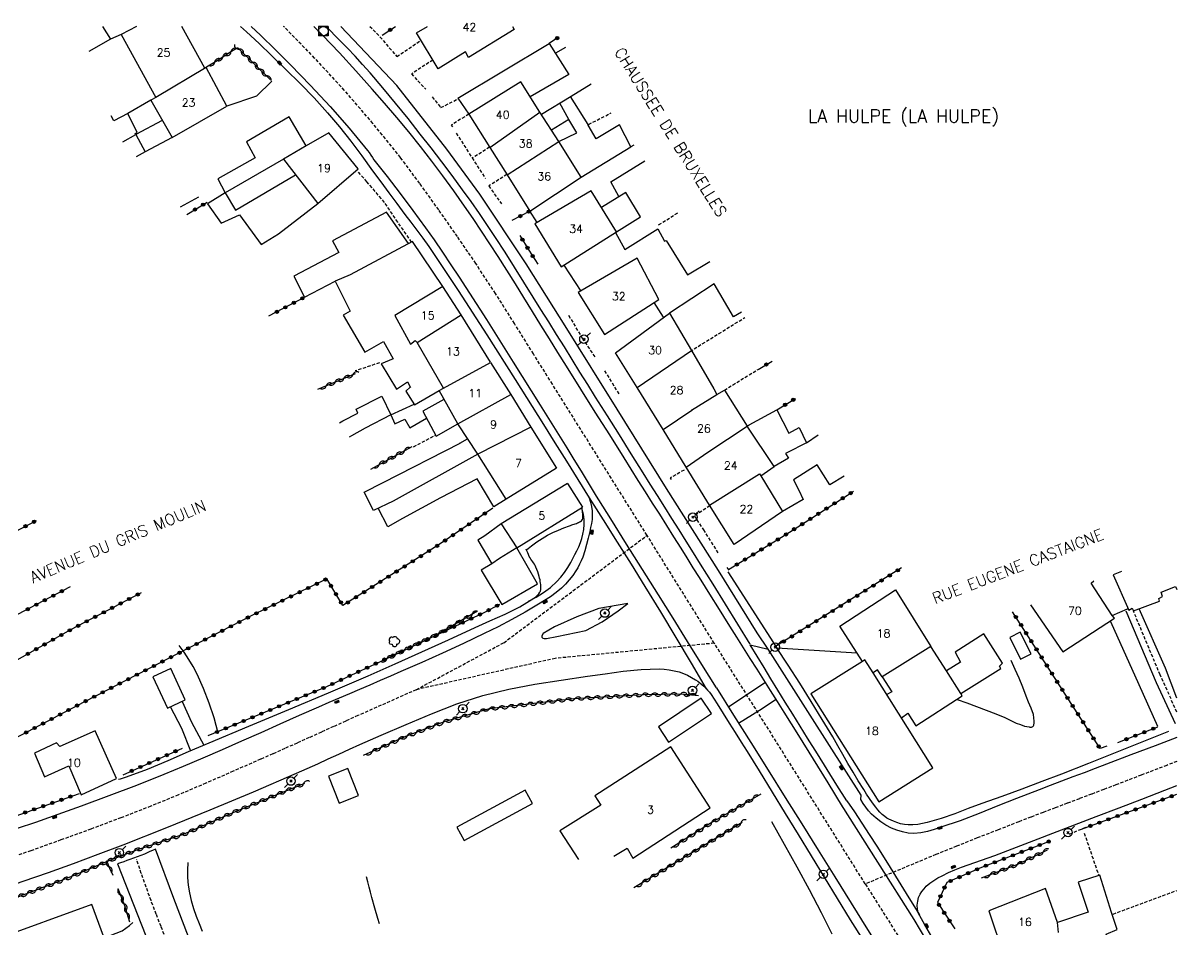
# Model space of a CAD drawing. Header units: millimetres. Extents: x 157000 to 158001, y 157000 to 158002.
# Drawn here: x 157819.8 to 158000, y 157858.9 to 158000.5 of the extents above; entities that cross this region are included whole.
import ezdxf
from ezdxf.enums import TextEntityAlignment as Align

# ---------------------------------------------------------------- set-up
doc = ezdxf.new("R2010")
doc.units = ezdxf.units.MM
doc.linetypes.add('DASHED', pattern=[0.75, 0.5, -0.25])
doc.layers.get('0').update_dxf_attribs({"linetype": 'CONTINUOUS'})
for name, color, linetype in [('W0001', 6, 'DASHED'), ('W0006', 2, 'CONTINUOUS'), ('W0008', 7, 'CONTINUOUS'), ('W0014', 7, 'CONTINUOUS'), ('W0015', 2, 'CONTINUOUS'), ('W0017', 7, 'CONTINUOUS'), ('W0020', 2, 'CONTINUOUS'), ('W0021', 2, 'CONTINUOUS'), ('W0051', 7, 'CONTINUOUS'), ('W0101', 7, 'CONTINUOUS'), ('W0104', 1, 'CONTINUOUS'), ('W0112', 1, 'DASHED'), ('W0300', 7, 'CONTINUOUS'), ('W0310', 3, 'CONTINUOUS'), ('W0323', 7, 'CONTINUOUS'), ('W0333', 7, 'CONTINUOUS'), ('W0401', 7, 'CONTINUOUS'), ('W0420', 7, 'CONTINUOUS'), ('W0473', 7, 'CONTINUOUS'), ('W0980', 7, 'CONTINUOUS'), ('W0989', 7, 'CONTINUOUS'), ('W0991', 7, 'CONTINUOUS'), ('W1102', 7, 'CONTINUOUS')]:
    doc.layers.add(name, color=color, linetype=linetype)
doc.styles.get("Standard").update_dxf_attribs({"font": 'romans.shx', "width": 0.85})

# ---------------------------------------------------------------- blocks, each defined once
blk = doc.blocks.new('T420')
for p, q in [((0.75, 0.75), (-0.75, 0.75)), ((-0.75, 0.75), (-0.75, -0.75)), ((0.75, 0.75), (0.75, -0.75)), ((0.75, -0.75), (-0.75, -0.75))]:
    blk.add_line(p, q)
blk.add_ellipse((0, 0), major_axis=(-0.53, 0.53), ratio=1, start_param=3.926991, end_param=10.210176)
blk = doc.blocks.new('T401')
for p, q in [((-0.3, 0.3), (0, 0.3)), ((-0.3, -0.25), (-0.3, 0.3)), ((-0.3, 0.15), (0, 0.15)), ((-0.3, 0), (0, 0)), ((0, 0.3), (0, -0.25)), ((-0.3, -0.15), (0, -0.15)), ((-0.3, -0.25), (-0.3, -0.3)), ((-0.3, -0.3), (0, -0.3)), ((0, -0.3), (0, -0.25))]:
    blk.add_line(p, q)
blk = doc.blocks.new('T473')
for p, q in [((-0.166667, 0.166667), (0.166667, -0.166667)), ((-0.166667, -0.166667), (0.166667, 0.166667)), ((0.500001, 0.500001), (1.000002, 1.000002)), ((-1.000002, -1.000002), (-0.500001, -0.500001))]:
    blk.add_line(p, q)
blk.add_ellipse((0, 0), major_axis=(0.471405, 0.471405), ratio=1, start_param=5.4977871438, end_param=11.780972451)
blk = doc.blocks.new('T300')
for p, q in [((-0.8, 0.51), (-0.86, 0.34)), ((-0.86, 0.34), (-0.86, 0.17)), ((-0.86, 0.17), (-0.74, 0.06)), ((-0.69, 0.63), (-0.8, 0.51)), ((-0.8, -0.06), (-0.74, 0.06)), ((-0.74, 0.06), (-0.69, 0.11)), ((-0.57, 0.69), (-0.69, 0.63)), ((-0.46, 0.69), (-0.57, 0.69)), ((-0.29, 0.63), (-0.46, 0.69)), ((-0.29, 0.63), (-0.17, 0.74)), ((-0.23, 0.57), (-0.29, 0.63)), ((-0.17, 0.74), (-0.06, 0.8)), ((-0.06, 0.8), (0.06, 0.8)), ((0.06, 0.8), (0.23, 0.74)), ((0.23, 0.74), (0.34, 0.63)), ((0.34, 0.63), (0.4, 0.51)), ((0.46, 0.46), (0.34, 0.46)), ((0.4, 0.51), (0.4, 0.46)), ((0.57, 0.4), (0.46, 0.46)), ((0.57, 0.4), (0.69, 0.29)), ((0.69, 0.29), (0.74, 0.17)), ((0.74, 0.06), (0.69, -0.17)), ((0.74, 0.17), (0.74, 0.06)), ((-0.8, -0.17), (-0.8, -0.06)), ((-0.8, -0.23), (-0.8, -0.17)), ((-0.74, -0.34), (-0.8, -0.23)), ((-0.69, -0.4), (-0.74, -0.34)), ((-0.51, -0.46), (-0.69, -0.4)), ((-0.4, -0.46), (-0.51, -0.46)), ((-0.4, -0.46), (-0.34, -0.46)), ((-0.34, -0.46), (-0.34, -0.4)), ((-0.34, -0.51), (-0.34, -0.46)), ((-0.29, -0.63), (-0.34, -0.51)), ((-0.17, -0.74), (-0.29, -0.63)), ((-0.06, -0.8), (-0.17, -0.74)), ((0.06, -0.8), (-0.06, -0.8)), ((0.17, -0.74), (0.06, -0.8)), ((0.23, -0.69), (0.17, -0.74)), ((0.29, -0.46), (0.23, -0.46)), ((0.29, -0.63), (0.23, -0.69)), ((0.46, -0.4), (0.29, -0.46)), ((0.34, -0.51), (0.29, -0.63)), ((0.34, -0.51), (0.34, -0.46)), ((0.57, -0.34), (0.46, -0.4)), ((0.63, -0.29), (0.57, -0.34)), ((0.69, -0.17), (0.63, -0.29))]:
    blk.add_line(p, q)
blk = doc.blocks.new('t310o')
at = {"color": 0, "linetype": 'Continuous'}
for centre, start, end in [((-0.5, 0.38), 216.8699, 323.1304), ((0.5, -0.37), 36.8699, 143.1303)]:
    blk.add_arc(centre, 0.625, start, end, dxfattribs=at)
blk = doc.blocks.new('t323o')
at = {"color": 0, "linetype": 'Continuous'}
for radius in [0.25, 0.15]:
    blk.add_circle((0, 0), radius, dxfattribs=at)

msp = doc.modelspace()

# ---------------------------------------------------------------- linework, layer by layer
at = {"layer": 'W0001'}
for points in [[(157917.24, 157920.53), (157902.46, 157944.13), (157899.5, 157948.86), (157896.55, 157953.59), (157893.57, 157958.3), (157890.51, 157962.96), (157887.64, 157967.17), (157884.71, 157971.34), (157881.74, 157975.48), (157878.7, 157979.57), (157878.73, 157979.53), (157874.43, 157984.85), (157869.96, 157990.02), (157865.33, 157995.05), (157860.55, 157999.93), (157860.48, 158000)], [(157881.19, 157896.43), (157894.87, 157903.77), (157917.24, 157920.53)], [(157927.74, 157903.69), (157917.24, 157920.53)], [(157927.74, 157903.69), (157902.9, 157901.32), (157881.19, 157896.43)], [(157951.33, 157866.1), (157936.21, 157890.26), (157927.74, 157903.69)], [(157881.19, 157896.43), (157872.08, 157892.38), (157870.18, 157891.53), (157868.28, 157890.67), (157866.38, 157889.82), (157864.48, 157888.96), (157862.59, 157888.1), (157860.68, 157887.25), (157858.78, 157886.41), (157856.87, 157885.57), (157852.61, 157883.7), (157848.33, 157881.83), (157844.05, 157880.01), (157839.73, 157878.24), (157835.08, 157876.43), (157830.4, 157874.67), (157825.7, 157872.97), (157821, 157871.29), (157812.43, 157868.32)], [(158000, 157885.24), (157998.4, 157884.62), (157994.43, 157883.09), (157990.46, 157881.57), (157988.57, 157880.85), (157986.67, 157880.13), (157984.78, 157879.42), (157982.88, 157878.7), (157980.98, 157877.98), (157979.09, 157877.27), (157977.19, 157876.54), (157975.3, 157875.81), (157972.06, 157874.55), (157968.81, 157873.28), (157965.58, 157871.99), (157962.35, 157870.69), (157951.33, 157866.1)], [(157842.11, 157857.54), (157841.34, 157859.45), (157840.58, 157861.38), (157839.78, 157863.5), (157839.01, 157865.62), (157838.26, 157867.76), (157837.53, 157869.91)], [(157951.33, 157866.1), (157966.94, 157841.35), (157978.65, 157823.31)]]:
    msp.add_lwpolyline(points, dxfattribs=at)
at = {"layer": 'W0006'}
for points in [[(157881.82, 157983.17), (157879.92, 157985.61), (157877.97, 157988.02), (157876, 157990.41), (157873.98, 157992.76), (157872.82, 157994.06), (157871.64, 157995.34), (157870.45, 157996.61), (157869.23, 157997.86), (157867.12, 157999.99), (157867.11, 158000)], [(157933.35, 157903.52), (157931.42, 157906.65), (157929.49, 157909.78), (157927.55, 157912.9), (157925.61, 157916.02), (157924.49, 157917.81), (157923.37, 157919.6), (157922.25, 157921.39), (157921.12, 157923.17), (157920, 157924.95), (157918.87, 157926.74), (157917.75, 157928.52), (157916.62, 157930.31), (157914.77, 157933.26), (157912.92, 157936.22), (157911.07, 157939.17), (157909.21, 157942.13), (157907.99, 157944.08), (157906.77, 157946.03), (157905.55, 157947.98), (157904.33, 157949.94), (157903.1, 157951.89), (157901.88, 157953.84), (157900.66, 157955.79), (157899.44, 157957.74), (157897.99, 157960.07), (157896.55, 157962.41), (157895.09, 157964.73), (157893.6, 157967.04), (157892.34, 157968.92), (157891.06, 157970.79), (157889.76, 157972.65), (157888.43, 157974.49), (157886.82, 157976.69), (157885.18, 157978.87), (157883.51, 157981.02), (157881.82, 157983.17)], [(157933.33, 157903.45), (157936.15, 157902.75)]]:
    msp.add_lwpolyline(points, dxfattribs=at)
at = {"layer": 'W0008'}
for points in [[(157840.46, 157871.55), (157840.03, 157871.35), (157839.6, 157871.15), (157839.17, 157870.97), (157838.73, 157870.78), (157838.18, 157870.56), (157837.62, 157870.35), (157837.05, 157870.14), (157836.49, 157869.93), (157836, 157869.76), (157835.51, 157869.58), (157835.02, 157869.41), (157834.53, 157869.24)], [(157846.28, 157856.08), (157843.35, 157863.81), (157840.46, 157871.55)], [(157834.52, 157869.23), (157835.8, 157866.07), (157837.06, 157862.9), (157838.31, 157859.73), (157839.54, 157856.55)]]:
    msp.add_lwpolyline(points, dxfattribs=at)
at = {"layer": 'W0014'}
for points in [[(157853.77, 158000), (157854.7, 157999.15), (157856.65, 157997.32), (157858.58, 157995.47), (157860.83, 157993.28), (157863.05, 157991.08), (157865.24, 157988.83), (157867.34, 157986.51), (157869.2, 157984.32), (157870.99, 157982.07), (157872.72, 157979.77), (157874.39, 157977.42)], [(157885.97, 157980.83), (157878.17, 157990.76), (157869.41, 158000)], [(157936.15, 157902.75), (157934.46, 157905.31), (157928.4, 157915.04), (157920.27, 157927.85), (157912.59, 157940.25), (157904.72, 157952.8), (157898.34, 157962.94), (157891.15, 157973.8), (157885.97, 157980.83)], [(157874.39, 157977.42), (157875.65, 157975.73), (157876.91, 157974.03), (157878.16, 157972.34), (157879.42, 157970.64), (157880.36, 157969.4), (157881.3, 157968.16), (157882.23, 157966.91), (157883.14, 157965.64), (157887.76, 157958.78), (157892.24, 157951.83), (157896.64, 157944.84), (157901.05, 157937.85), (157902.85, 157934.99), (157904.64, 157932.12), (157906.43, 157929.25), (157908.2, 157926.37)], [(157908.19, 157926.37), (157908.4, 157925.7), (157908.55, 157925.03), (157908.65, 157924.34), (157908.68, 157923.64), (157908.65, 157923), (157908.56, 157922.36), (157908.43, 157921.74), (157908.29, 157921.11), (157908.06, 157920.1), (157907.81, 157919.09), (157907.53, 157918.1), (157907.19, 157917.11), (157906.96, 157916.56), (157906.72, 157916.02), (157906.44, 157915.48), (157906.13, 157914.97), (157905.63, 157914.26), (157905.1, 157913.57), (157904.52, 157912.92), (157903.9, 157912.31), (157903.06, 157911.6), (157902.16, 157910.95), (157901.24, 157910.35), (157900.31, 157909.77), (157898.23, 157908.54), (157896.11, 157907.38), (157893.97, 157906.27), (157891.81, 157905.19), (157888.58, 157903.64), (157885.32, 157902.15), (157882.05, 157900.7), (157878.77, 157899.26), (157877.17, 157898.55), (157875.57, 157897.85), (157873.97, 157897.16), (157872.36, 157896.47), (157870.76, 157895.78), (157869.15, 157895.1), (157867.55, 157894.41), (157865.94, 157893.71), (157862.92, 157892.39), (157859.91, 157891.06), (157856.9, 157889.72), (157853.89, 157888.38), (157850.88, 157887.05), (157847.86, 157885.73), (157844.82, 157884.44), (157841.78, 157883.19), (157837.49, 157881.48), (157833.18, 157879.84), (157828.85, 157878.24), (157824.51, 157876.69), (157821.71, 157875.72), (157818.89, 157874.77)], [(157898.44, 157918.29), (157899.21, 157918.91), (157900.01, 157919.5), (157900.84, 157920.04), (157901.69, 157920.54), (157902.53, 157920.97), (157903.39, 157921.34), (157904.26, 157921.68), (157905.12, 157922.02), (157905.3, 157922.09), (157905.49, 157922.15), (157905.67, 157922.2), (157905.85, 157922.26), (157906.03, 157922.32), (157906.21, 157922.38), (157906.39, 157922.46), (157906.56, 157922.54), (157906.71, 157922.62), (157906.85, 157922.71), (157906.99, 157922.81), (157907.1, 157922.94), (157907.14, 157923.01), (157907.17, 157923.07), (157907.19, 157923.15), (157907.21, 157923.22), (157907.22, 157923.29), (157907.23, 157923.36), (157907.24, 157923.44), (157907.24, 157923.51), (157907.24, 157923.6), (157907.24, 157923.69), (157907.23, 157923.78), (157907.22, 157923.86), (157907.2, 157923.95), (157907.18, 157924.04), (157907.17, 157924.12), (157907.16, 157924.21), (157907.14, 157924.36), (157907.12, 157924.52), (157907.11, 157924.67), (157907.1, 157924.82)], [(157898.73, 157910.28), (157899.93, 157910.89), (157901.08, 157911.6), (157902.16, 157912.4), (157903.16, 157913.3), (157903.8, 157913.98), (157904.36, 157914.72), (157904.86, 157915.5), (157905.33, 157916.31), (157905.66, 157916.91), (157905.98, 157917.52), (157906.28, 157918.13), (157906.57, 157918.76), (157906.83, 157919.4), (157907.06, 157920.06), (157907.24, 157920.73), (157907.37, 157921.42), (157907.44, 157922.2), (157907.43, 157922.99), (157907.32, 157923.77), (157907.12, 157924.54)], [(157834.69, 157882.46), (157835.01, 157882.53), (157835.32, 157882.61), (157835.64, 157882.71), (157835.95, 157882.81), (157839.22, 157884.02), (157842.44, 157885.36), (157845.63, 157886.76), (157848.83, 157888.12), (157855.06, 157890.72), (157861.29, 157893.32), (157867.5, 157895.94), (157873.7, 157898.62), (157877.89, 157900.46), (157882.07, 157902.32), (157886.24, 157904.21), (157890.39, 157906.15), (157892.71, 157907.2), (157895.07, 157908.23), (157897.4, 157909.37), (157899.58, 157910.74), (157899.85, 157910.94), (157900.1, 157911.15), (157900.33, 157911.39), (157900.51, 157911.67), (157900.55, 157911.75), (157900.59, 157911.83), (157900.61, 157911.92), (157900.63, 157912), (157900.65, 157912.09), (157900.66, 157912.18), (157900.67, 157912.27), (157900.68, 157912.35), (157900.68, 157912.53), (157900.67, 157912.71), (157900.64, 157912.88), (157900.61, 157913.06), (157900.57, 157913.32), (157900.53, 157913.58), (157900.47, 157913.84), (157900.41, 157914.09), (157900.3, 157914.47), (157900.18, 157914.85), (157900.05, 157915.22), (157899.89, 157915.58), (157899.78, 157915.8), (157899.65, 157916.01), (157899.52, 157916.22), (157899.38, 157916.42), (157899.24, 157916.62), (157899.1, 157916.83), (157898.97, 157917.04), (157898.85, 157917.25), (157898.72, 157917.53), (157898.6, 157917.8), (157898.49, 157918.09), (157898.39, 157918.38)], [(157929.88, 157914.86), (157937.45, 157903.03)], [(157950.62, 157879.28), (157950.71, 157879.96), (157943.08, 157891.91), (157936.15, 157902.75)], [(157998.67, 157889.93), (157994.52, 157888.22), (157990.35, 157886.55), (157986.18, 157884.89), (157981.99, 157883.27), (157978.88, 157882.08), (157975.76, 157880.92), (157972.64, 157879.77), (157969.51, 157878.64), (157967.4, 157877.86), (157965.29, 157877.05), (157963.16, 157876.3), (157960.98, 157875.7), (157960.26, 157875.54), (157959.52, 157875.4), (157958.78, 157875.32), (157958.03, 157875.32), (157957.43, 157875.39), (157956.84, 157875.51), (157956.27, 157875.68), (157955.71, 157875.89), (157955.36, 157876.04), (157955.02, 157876.21), (157954.69, 157876.4), (157954.37, 157876.62), (157953.98, 157876.95), (157953.62, 157877.32), (157953.29, 157877.7), (157952.96, 157878.09), (157952.45, 157878.75), (157951.98, 157879.44), (157951.52, 157880.14), (157951.08, 157880.84), (157950.24, 157882.19), (157949.42, 157883.55), (157948.62, 157884.92), (157947.83, 157886.3), (157947.04, 157887.67), (157946.25, 157889.05), (157945.44, 157890.41), (157944.62, 157891.77), (157942.87, 157894.61), (157941.09, 157897.43), (157939.28, 157900.24), (157937.45, 157903.03)], [(157816.53, 157865.39), (157819.83, 157866.52), (157823.74, 157867.9), (157827.65, 157869.3), (157831.54, 157870.74), (157835.42, 157872.22), (157842.23, 157874.91), (157849.02, 157877.68), (157855.77, 157880.51), (157862.51, 157883.39), (157864.17, 157884.11), (157865.82, 157884.86), (157867.46, 157885.62), (157869.11, 157886.38), (157870.75, 157887.14), (157872.4, 157887.9), (157874.06, 157888.63), (157875.72, 157889.35), (157879.64, 157891.01), (157883.56, 157892.67), (157887.55, 157894.22), (157891.61, 157895.52), (157895.65, 157896.53), (157899.73, 157897.3), (157903.84, 157897.93), (157907.94, 157898.52), (157910.72, 157898.93), (157913.5, 157899.32), (157916.31, 157899.6), (157919.13, 157899.67), (157919.92, 157899.63), (157920.7, 157899.54), (157921.47, 157899.4), (157922.24, 157899.2), (157922.92, 157898.97), (157923.57, 157898.68), (157924.21, 157898.35), (157924.83, 157897.99), (157925.17, 157897.77), (157925.49, 157897.52), (157925.81, 157897.26), (157926.11, 157896.99), (157926.41, 157896.69), (157926.7, 157896.37), (157926.98, 157896.04), (157927.24, 157895.7)], [(157927.24, 157895.7), (157928.18, 157894.21), (157929.12, 157892.72), (157930.06, 157891.23), (157931.01, 157889.74), (157931.95, 157888.25), (157932.89, 157886.76), (157933.82, 157885.26), (157934.75, 157883.77), (157936.79, 157880.45), (157938.83, 157877.13), (157940.86, 157873.81), (157942.89, 157870.48), (157944.91, 157867.16), (157946.95, 157863.84), (157948.98, 157860.52), (157951.03, 157857.2)], [(158000, 157888.97), (157996.62, 157887.69), (157992.81, 157886.25), (157988.99, 157884.81), (157987.24, 157884.14), (157985.49, 157883.47), (157983.73, 157882.81), (157981.98, 157882.14), (157980.22, 157881.47), (157978.47, 157880.8), (157976.72, 157880.13), (157974.96, 157879.46), (157972.02, 157878.3), (157969.09, 157877.1), (157966.13, 157875.95), (157963.13, 157874.95), (157962.11, 157874.62), (157961.07, 157874.31), (157960.01, 157874.07), (157958.92, 157873.99), (157958.01, 157874.05), (157957.12, 157874.22), (157956.25, 157874.49), (157955.41, 157874.83), (157954.56, 157875.27), (157953.77, 157875.79), (157953.02, 157876.38), (157952.32, 157877.01), (157951.83, 157877.53), (157951.39, 157878.08), (157950.99, 157878.67), (157950.63, 157879.29)], [(157959.57, 157861.59), (157959.47, 157862.19), (157959.45, 157862.8), (157959.51, 157863.41), (157959.66, 157864.01), (157959.88, 157864.5), (157960.16, 157864.95), (157960.5, 157865.36), (157960.86, 157865.75), (157961.42, 157866.24), (157962.03, 157866.66), (157962.67, 157867.04), (157963.32, 157867.38), (157964.31, 157867.87), (157965.33, 157868.31), (157966.36, 157868.71), (157967.4, 157869.08), (157968.45, 157869.44), (157969.49, 157869.8), (157970.53, 157870.16), (157971.57, 157870.55), (157987.37, 157876.61), (157990.96, 157877.99), (157994.54, 157879.36), (157998.12, 157880.73), (158000, 157881.45)], [(157969.28, 157846.01), (157967.9, 157848.03), (157966.55, 157850.07), (157965.22, 157852.13), (157963.92, 157854.2), (157962.8, 157856.03), (157961.7, 157857.87), (157960.62, 157859.72), (157959.57, 157861.59)]]:
    msp.add_lwpolyline(points, dxfattribs=at)
at = {"layer": 'W0015'}
msp.add_lwpolyline([(157914.22, 157909.89), (157909.73, 157909.11), (157906.27, 157907.83), (157902.79, 157906.26), (157901.04, 157905.19), (157900.8, 157904.82), (157900.81, 157904.63), (157900.96, 157904.5), (157901.17, 157904.43), (157901.54, 157904.45), (157903.17, 157904.73), (157907.66, 157905.65), (157910.21, 157907.03), (157912.75, 157908.77)], close=True, dxfattribs=at)
at = {"layer": 'W0017'}
for points in [[(157858.65, 157991.46), (157856.24, 157989.08), (157851.61, 157987.52)], [(157992.02, 157908.74), (157996.78, 157897.57), (157999.73, 157891.16)], [(158000, 157895.09), (157998.23, 157899.81), (157994.12, 157909.06)], [(157997.02, 157890.67), (157994.1, 157897.19), (157989.7, 157907.04)], [(157937.49, 157902.97), (157949.99, 157902.21)], [(157845.97, 157886.86), (157844.61, 157890.37), (157842.81, 157893.77)], [(157844.62, 157894.6), (157846.12, 157891.36), (157848, 157887.77)], [(157832.45, 157857.68), (157835.28, 157858.81), (157836.39, 157859.64), (157836.92, 157860.08)]]:
    msp.add_lwpolyline(points, dxfattribs=at)
at = {"layer": 'W0020'}
for points in [[(157935.76, 157897.56), (157932.83, 157895.61), (157929.95, 157893.73)], [(157931.53, 157891.21), (157934.81, 157893.25), (157937.4, 157894.95)]]:
    msp.add_lwpolyline(points, dxfattribs=at)
at = {"layer": 'W0021'}
msp.add_lwpolyline([(157948.43, 157879.1), (157946.89, 157881.53), (157945.36, 157883.97), (157943.84, 157886.4), (157942.31, 157888.85), (157941.15, 157890.73), (157939.99, 157892.61), (157938.84, 157894.49), (157937.68, 157896.38), (157936.59, 157898.14), (157935.51, 157899.91), (157934.42, 157901.68), (157933.33, 157903.45)], dxfattribs=at)
at = {"layer": 'W0051'}
for points in [[(157855.41, 158000), (157856.89, 157998.61), (157859.24, 157996.33), (157861.54, 157994), (157864.66, 157990.77), (157867.73, 157987.48), (157870.71, 157984.11), (157873.57, 157980.64), (157873.84, 157980.28), (157874.1, 157979.91), (157874.34, 157979.54), (157874.57, 157979.16)], [(157874.31, 157990.18), (157871.78, 157993.05), (157869.19, 157995.87), (157866.56, 157998.63), (157865.21, 158000)], [(157947.78, 157878.21), (157945.51, 157881.9), (157943.23, 157885.58), (157940.95, 157889.26), (157938.66, 157892.94), (157937.6, 157894.61), (157936.55, 157896.29), (157935.49, 157897.96), (157934.43, 157899.64), (157933.37, 157901.31), (157932.31, 157902.98), (157931.25, 157904.66), (157930.19, 157906.33), (157929.24, 157907.86), (157928.28, 157909.38), (157927.33, 157910.91), (157926.38, 157912.43), (157925.42, 157913.96), (157924.47, 157915.48), (157923.52, 157917.01), (157922.56, 157918.53), (157921.45, 157920.3), (157920.34, 157922.06), (157919.23, 157923.82), (157918.11, 157925.58), (157917, 157927.35), (157915.88, 157929.11), (157914.77, 157930.87), (157913.66, 157932.63), (157911.41, 157936.2), (157909.16, 157939.77), (157906.91, 157943.34), (157904.67, 157946.92), (157903.33, 157949.06), (157902, 157951.2), (157900.67, 157953.35), (157899.35, 157955.5), (157898.02, 157957.64), (157896.68, 157959.79), (157895.33, 157961.92), (157893.97, 157964.05), (157892.69, 157966.04), (157891.4, 157968.02), (157890.09, 157969.99), (157888.75, 157971.93), (157887.08, 157974.3), (157885.37, 157976.64), (157883.64, 157978.96), (157881.86, 157981.25), (157880.02, 157983.53), (157878.15, 157985.78), (157876.25, 157987.99), (157874.31, 157990.18)], [(157874.57, 157979.16), (157876.64, 157976.55), (157878.68, 157973.91), (157880.67, 157971.24), (157882.64, 157968.55), (157883.98, 157966.65), (157885.3, 157964.72), (157886.6, 157962.78), (157887.88, 157960.83), (157892.15, 157954.21), (157896.36, 157947.55), (157900.53, 157940.87), (157904.69, 157934.18), (157905.81, 157932.37), (157906.93, 157930.56), (157908.04, 157928.75), (157909.14, 157926.93)], [(157908.2, 157926.37), (157910.4, 157922.93), (157912.58, 157919.48), (157914.74, 157916.02), (157916.89, 157912.55), (157919.32, 157908.57), (157921.73, 157904.58), (157924.12, 157900.57), (157926.49, 157896.55)], [(157928.07, 157896.72), (157925.82, 157900.35), (157923.56, 157903.98), (157921.3, 157907.61), (157919.03, 157911.23), (157916.55, 157915.19), (157914.06, 157919.14), (157911.57, 157923.09), (157909.07, 157927.04)], [(157928.07, 157896.72), (157930.76, 157892.44), (157933.45, 157888.17), (157936.14, 157883.89), (157938.82, 157879.61), (157941.4, 157875.49), (157943.98, 157871.37), (157946.55, 157867.24), (157949.12, 157863.12), (157951.7, 157858.99), (157954.27, 157854.87)], [(157948.43, 157879.1), (157949.62, 157877.34), (157950.8, 157875.57), (157951.96, 157873.8), (157953.11, 157872.01), (157954.8, 157869.34), (157956.48, 157866.66), (157958.13, 157863.96), (157959.77, 157861.26)], [(157958.96, 157860.57), (157947.61, 157878.47)], [(157976.38, 157832.98), (157974.53, 157835.84), (157972.68, 157838.71), (157970.83, 157841.58), (157968.99, 157844.46), (157967.48, 157846.83), (157965.96, 157849.2), (157964.46, 157851.57), (157962.97, 157853.96), (157961.95, 157855.6), (157960.95, 157857.25), (157959.95, 157858.91), (157958.96, 157860.57)]]:
    msp.add_lwpolyline(points, dxfattribs=at)
at = {"layer": 'W0101'}
for points in [[(157832.21, 158000), (157833.44, 157998)], [(157837.49, 158000), (157835.11, 157998.71), (157840.52, 157988.87)], [(157848.19, 157993.46), (157844.59, 158000)], [(157896.21, 158000), (157896.5, 157999.51), (157889.35, 157995.12), (157888.9, 157996.02), (157888.9, 157996.01), (157884.64, 157993.38), (157881.24, 157998.97)], [(157881.24, 157998.97), (157882.95, 158000)], [(157833.45, 157998), (157833.44, 157998), (157830.04, 157996.07)], [(157840.52, 157988.87), (157839.75, 157988.46), (157843.09, 157982.62), (157851.61, 157987.52), (157848.38, 157993.56), (157848.19, 157993.46)], [(157900.52, 157986.61), (157897.52, 157991.32), (157897.51, 157991.32), (157889.4, 157986.29), (157892.69, 157981.08)], [(157903.46, 157982.01), (157900.52, 157986.61)], [(157895.39, 157976.8), (157898.92, 157971.15), (157906.93, 157976.43), (157903.46, 157982.01)], [(157892.69, 157981.08), (157895.39, 157976.8)], [(157888.22, 157954.96), (157885.35, 157959.36), (157877.87, 157954.86), (157880.32, 157950.39), (157881.01, 157950.97), (157881.32, 157950.64)], [(157892.79, 157947.55), (157888.22, 157954.96)], [(157912.32, 157949.03), (157920.73, 157955.24)], [(157920.73, 157955.24), (157924.19, 157949.37)], [(157885.45, 157943.53), (157881.32, 157950.64)], [(157915.68, 157943.63), (157912.32, 157949.03)], [(157924.19, 157949.37), (157927.7, 157943.42), (157927.68, 157943.42), (157928.16, 157942.54)], [(157892.78, 157947.54), (157895.96, 157942.5)], [(157887.68, 157937.92), (157884.76, 157943.15), (157885.45, 157943.53)], [(157919.75, 157937.08), (157915.68, 157943.63)], [(157895.96, 157942.5), (157899.1, 157937.4)], [(157928.16, 157942.54), (157929.34, 157943.22), (157932.87, 157937.59)], [(157890.79, 157933.19), (157887.68, 157937.92)], [(157899.1, 157937.4), (157903.12, 157931.03), (157895.24, 157926.18), (157890.79, 157933.19)], [(157923.33, 157931.2), (157919.75, 157937.08)], [(157935.03, 157929.83), (157937.09, 157931.27), (157932.87, 157937.59)], [(157926.98, 157925.25), (157923.33, 157931.2)], [(157935.03, 157929.83), (157938.41, 157924.27), (157930.83, 157919.12), (157926.98, 157925.25)], [(157904.81, 157928.64), (157894.45, 157922.31)], [(157904.81, 157928.64), (157907.15, 157924.94)], [(157896.9, 157918.58), (157907.15, 157924.94)], [(157894.45, 157922.31), (157896.9, 157918.58)], [(157991.32, 157914.87), (157990.06, 157914.38), (157992.47, 157908.87), (157993.03, 157909.18), (157993.2, 157908.72), (157997.3, 157910.25), (157997.15, 157910.68), (157997.77, 157910.96), (157997.53, 157911.68), (157999.79, 157912.56), (158000, 157912.07)], [(157977.14, 157909.67), (157982.19, 157902.36), (157990.23, 157907.58), (157989.9, 157908.04), (157986.62, 157913.06), (157987.03, 157913.43)], [(157950.87, 157900.84), (157947.33, 157906.35), (157956.04, 157912.03), (157961.56, 157903.2), (157953.95, 157898.43), (157953.23, 157899.53), (157952.54, 157899.08)], [(157950.87, 157900.84), (157942.84, 157895.79)], [(157942.84, 157895.79), (157953.46, 157878.91), (157961.89, 157884.21), (157952.54, 157899.08)], [(157834.37, 157882.55), (157831.05, 157889.99), (157825.53, 157887.56), (157825.02, 157888.14), (157821.57, 157886.5), (157823.12, 157882.84), (157826.94, 157884.55), (157828.85, 157880.04)], [(157920.98, 157887.52), (157909.07, 157879.87), (157910.02, 157878.38), (157903.62, 157874.42), (157906.53, 157869.93)], [(157912.06, 157870.43), (157914.12, 157871.68), (157915.02, 157870.13), (157927.08, 157877.97), (157920.98, 157887.52)], [(157828.85, 157880.04), (157834.37, 157882.55)], [(157981.51, 157858.52), (157981.33, 157860.1), (157979.47, 157865.39), (157970.62, 157861.92), (157972.98, 157854.95), (157973.45, 157855.16)]]:
    msp.add_lwpolyline(points, dxfattribs=at)
for points in [[(157865.84, 157972.36), (157872.11, 157977.76), (157867.53, 157983.35), (157864.02, 157981.33), (157860.48, 157979.24)], [(157899.7, 157969.17), (157903.85, 157962.47), (157912.47, 157967.9), (157908.53, 157974.32)], [(157906.5, 157958.42), (157910.58, 157951.9), (157919.09, 157957.33), (157915.72, 157963.81)], [(157830.54, 157862.9), (157815.31, 157857.38), (157818.64, 157848.23), (157825.83, 157850.83), (157825.46, 157852.09), (157833.42, 157855.01)]]:
    msp.add_lwpolyline(points, close=True, dxfattribs=at)
at = {"layer": 'W0104'}
for points in [[(157835.11, 157998.71), (157835.12, 157998.71), (157833.45, 157998)], [(157887.7, 157988.77), (157901.97, 157997.34), (157905.02, 157992.47), (157899.01, 157988.98)], [(157904.52, 157996.72), (157902.96, 157995.79)], [(157900.74, 157986.27), (157905.39, 157989.08), (157908.51, 157991)], [(157839.75, 157988.46), (157839.75, 157988.46), (157836.13, 157986.37)], [(157887.7, 157988.77), (157889.4, 157986.29)], [(157915.17, 157981.46), (157914.72, 157981.2), (157912.92, 157984.61), (157909.28, 157982.44), (157908.06, 157984.58), (157908.06, 157984.66), (157905.3, 157989.02)], [(157905.03, 157985.45), (157905.01, 157985.45), (157903.62, 157988.01)], [(157835.36, 157981.99), (157837.41, 157983.11), (157837.32, 157983.27), (157837.62, 157983.41), (157836.13, 157986.37), (157833.99, 157985.25), (157833.57, 157986.01)], [(157841.54, 157985.32), (157837.42, 157983.1), (157838.87, 157980.41)], [(157864.02, 157981.33), (157861.35, 157985.87), (157854.68, 157981.97), (157856.05, 157979.49), (157850.21, 157976.19), (157851.35, 157974), (157851.36, 157974.01), (157848.6, 157972.29), (157850.75, 157969.27), (157853.6, 157970.55), (157856.99, 157965.92), (157859.68, 157967.6), (157865.84, 157972.36)], [(157905.03, 157985.45), (157902.33, 157983.78)], [(157903.46, 157982.01), (157906.3, 157983.39), (157905.03, 157985.45)], [(157843.09, 157982.62), (157838.87, 157980.41), (157837.43, 157979.64)], [(157906.93, 157976.43), (157914.72, 157981.2)], [(157860.48, 157979.24), (157851.36, 157974.01), (157852.97, 157971.32), (157862.36, 157976.83)], [(157912.86, 157973.43), (157911.57, 157975.73), (157916.89, 157979)], [(157912.47, 157967.9), (157916.23, 157970.28), (157913.91, 157974.08), (157910.11, 157971.73)], [(157880.01, 157966.08), (157876.56, 157970.97), (157868.14, 157966.53), (157869.1, 157964.69), (157862.09, 157961.01), (157863.73, 157957.72), (157868.56, 157960.24)], [(157898.85, 157971.27), (157900.05, 157969.38)], [(157912.33, 157967.81), (157913.79, 157965.18), (157918.94, 157968.39), (157919.98, 157966.48), (157920.22, 157966.55), (157923.54, 157961.21), (157927.03, 157963.28)], [(157880.63, 157966.4), (157870.87, 157961.2), (157868.56, 157960.24), (157870.9, 157955.55), (157869.78, 157954.93), (157873.19, 157949.14), (157876.08, 157950.8), (157877.57, 157948.07), (157875.71, 157947.3), (157878.11, 157943.33), (157879.83, 157944.48), (157880.28, 157943.61), (157880.26, 157943.65), (157879.57, 157943.04), (157880.94, 157940.9), (157884.76, 157943.15)], [(157885.35, 157959.36), (157880.63, 157966.4)], [(157904.26, 157962.73), (157906.88, 157958.64)], [(157931.97, 157955.4), (157930.73, 157954.65), (157927.72, 157959.78), (157920.73, 157955.24)], [(157919.82, 157954.58), (157918.38, 157956.88)], [(157869.22, 157938.09), (157869.74, 157938.43), (157872.05, 157939.62), (157871.83, 157940.23), (157875.82, 157942.24), (157877.25, 157939.33)], [(157885.51, 157941.76), (157882.22, 157939.94), (157884.32, 157936), (157887.68, 157937.92)], [(157877.25, 157939.32), (157880.87, 157941.01)], [(157932.87, 157937.59), (157933.2, 157937.76), (157933.19, 157937.76), (157937.52, 157940.14), (157939.39, 157936.5), (157941, 157937.36), (157942.15, 157935), (157943.99, 157936.21)], [(157877.25, 157939.33), (157873.22, 157937.26), (157871.1, 157936.08), (157870.71, 157935.87)], [(157877.25, 157939.33), (157877.84, 157937.96), (157879.39, 157938.67), (157880.18, 157937.31), (157882.81, 157938.84)], [(157890.79, 157933.19), (157890.79, 157933.19), (157877.57, 157925.88), (157874.52, 157924.41), (157873.05, 157927.25), (157876.05, 157928.79), (157888.05, 157934.93), (157888.01, 157934.93), (157889.19, 157935.61)], [(157942.16, 157934.99), (157939.06, 157933.41), (157938.89, 157933.3), (157939.35, 157932.58), (157937.09, 157931.27)], [(157948.03, 157929.77), (157945.79, 157928.42), (157943.79, 157931.56), (157940.12, 157929.19), (157940.94, 157927.6), (157941.65, 157926.12), (157938.41, 157924.27)], [(157895.24, 157926.18), (157893.3, 157924.98), (157890.69, 157929.37), (157885.01, 157926.4), (157879.05, 157923.14), (157876.78, 157921.88), (157875.23, 157924.75)], [(157894.45, 157922.31), (157891.89, 157920.46), (157890.82, 157919.79), (157893.02, 157916.07), (157891.36, 157915.07), (157894.59, 157909.76), (157900.14, 157912.97), (157896.9, 157918.58)], [(157896.9, 157918.59), (157894.19, 157916.9), (157893.02, 157916.07)], [(157989.9, 157908.04), (157992.3, 157909.06), (157992.32, 157909.07), (157992.47, 157908.87)], [(157956.97, 157892.03), (157957.99, 157892.75), (157959.21, 157890.77), (157966.46, 157895.5), (157966.26, 157895.86), (157966.27, 157895.86), (157972.5, 157899.72), (157972.27, 157900.1), (157972.29, 157900.1), (157972.78, 157900.56), (157969.85, 157905.15), (157965.35, 157902.28), (157966.2, 157900.72), (157966.18, 157900.72), (157964.03, 157899.39), (157961.56, 157903.2)], [(157953.95, 157898.43), (157955.46, 157896.11), (157954.68, 157895.67)], [(157966.26, 157895.86), (157964.03, 157899.39)], [(157986.7, 157853.11), (157985.57, 157856.14), (157989.16, 157857.68), (157988.96, 157858.26), (157990.67, 157858.99), (157989.79, 157861.64), (157987.95, 157867.5), (157984.56, 157866.38), (157986.15, 157861.68), (157981.33, 157860.1)]]:
    msp.add_lwpolyline(points, dxfattribs=at)
for points in [[(157973.88, 157904.6), (157975.59, 157901.22), (157977.21, 157902.05), (157975.51, 157905.42)], [(157840.08, 157898.46), (157842.34, 157893.55), (157845.13, 157894.83), (157842.88, 157899.74)], [(157925.7, 157895.11), (157919.01, 157890.62), (157920.62, 157888.23), (157927.31, 157892.71)], [(157867.47, 157882.95), (157869.14, 157878.72), (157872.18, 157879.92), (157870.5, 157884.15)], [(157898.2, 157880.77), (157887.55, 157874.97), (157888.7, 157872.87), (157899.34, 157878.67)]]:
    msp.add_lwpolyline(points, close=True, dxfattribs=at)
at = {"layer": 'W0112'}
for points in [[(157873.97, 158000), (157875.53, 157998.38), (157878.18, 157995.27), (157881.93, 157997.83)], [(157883.81, 157994.74), (157880.44, 157992.57), (157882.71, 157990.17)], [(157883.69, 157988.99), (157885.05, 157987.31), (157887.74, 157988.7)], [(157889.4, 157986.29), (157886.63, 157984.55), (157886.86, 157984.3)], [(157908.11, 157984.69), (157911.66, 157986.49)], [(157887.44, 157983.33), (157889.91, 157979.47), (157891.99, 157976.25)], [(157892.66, 157981.12), (157889.94, 157979.43)], [(157880.47, 157966.32), (157878.31, 157969.42), (157876.24, 157972.52), (157873.49, 157975.74), (157872.2, 157977.23)], [(157895.36, 157976.86), (157892.52, 157975.08), (157894.5, 157972.29)], [(157919.05, 157969.03), (157922.21, 157970.97)], [(157905, 157954.89), (157907.12, 157951.29), (157909.17, 157948.23)], [(157923.96, 157949.25), (157932.5, 157954.54)], [(157875.45, 157947.47), (157871.65, 157946.2)], [(157910.62, 157946.24), (157912.91, 157942.47)], [(157929.33, 157943.22), (157934.57, 157946.43)], [(157880.78, 157934.35), (157884.23, 157936.18)], [(157923.02, 157930.72), (157920.84, 157929.49), (157921, 157929.25)], [(157927.05, 157925.13), (157924.62, 157923.58), (157926.04, 157921.39), (157928.41, 157917.66)], [(157929.73, 157915.49), (157930.05, 157915.05)], [(158000, 157892.93), (157997.38, 157898.74), (157993.2, 157908.72)], [(157985.71, 157874.93), (157983.04, 157873.76)], [(157985.52, 157874.05), (157987.73, 157867.59)], [(157990.03, 157861.41), (158000, 157865.1)]]:
    msp.add_lwpolyline(points, dxfattribs=at)
at = {"layer": 'W0300'}
for points in [[(157847.17, 157973.35), (157844.34, 157971.78)], [(157850.27, 157889.66), (157849.64, 157892.02), (157848.88, 157894.34), (157847.99, 157896.62), (157846.99, 157898.85), (157846.38, 157900.03), (157845.7, 157901.17), (157844.97, 157902.27), (157844.17, 157903.34)], [(157946.17, 157858.24), (157944.51, 157861.61), (157942.63, 157865.19), (157940.71, 157868.75), (157938.73, 157872.28), (157936.71, 157875.78)], [(157845.52, 157869.47), (157845.47, 157868.28), (157845.49, 157867.09), (157845.6, 157865.9), (157845.79, 157864.73), (157846.07, 157863.5), (157846.42, 157862.29), (157846.83, 157861.09), (157847.28, 157859.92), (157847.74, 157858.75)], [(157875.46, 157859.9), (157875.2, 157860.71), (157874.72, 157862.35), (157874.26, 157864), (157874.04, 157864.8), (157873.83, 157865.61), (157873.63, 157866.42), (157873.45, 157867.23)]]:
    msp.add_lwpolyline(points, dxfattribs=at)
at = {"layer": 'W0310'}
for points in [[(157858.38, 157991.71), (157856.16, 157993.89), (157853.37, 157996.59), (157853.22, 157996.59), (157852.33, 157996.05), (157850.09, 157994.63), (157848.43, 157993.62)], [(157871.64, 157945.75), (157865.75, 157943.29)], [(157874.08, 157930.86), (157880.58, 157934.39)], [(157890.77, 157908.67), (157884.33, 157904.96), (157875.26, 157900.62)], [(157925.3, 157895.48), (157922.59, 157895.75), (157916.67, 157895.64), (157905.83, 157895.01), (157892.58, 157893.42), (157885.57, 157891.39), (157879.53, 157889.1), (157872.92, 157886.14)], [(157863.74, 157881.8), (157852.91, 157877.39), (157844.81, 157873.81), (157837.53, 157871.4), (157833.45, 157869.81), (157826.75, 157866.99), (157814.22, 157862.29), (157806.37, 157859.32)], [(157935.02, 157880.14), (157927.54, 157875.78), (157920.97, 157871.67)], [(157932.1, 157875.71), (157915.2, 157865.49)], [(157979.74, 157871.4), (157975.1, 157869.16), (157969.43, 157867.02)], [(157833.88, 157867.45), (157833.34, 157868.54), (157832.97, 157869.43)], [(157836.47, 157860.15), (157835.64, 157862.85), (157834.66, 157865.33)]]:
    msp.add_lwpolyline(points, dxfattribs=at)
at = {"layer": 'W0323'}
for points in [[(157875.88, 157998.63), (157877.96, 158000)], [(157903.41, 157998.29), (157901.97, 157997.34)], [(157845.35, 157970.63), (157848.55, 157972.53)], [(157898.92, 157971.15), (157896.14, 157969.67)], [(157897.38, 157967.34), (157898.8, 157965.03), (157900.19, 157962.88)], [(157863.69, 157957.69), (157858.11, 157954.73)], [(157934.6, 157946.43), (157936.77, 157947.74)], [(157893.15, 157924.77), (157884.63, 157918.99), (157869.74, 157909.57), (157867.23, 157913.73), (157855.54, 157908.02), (157829.36, 157894.55), (157809.46, 157884.06), (157801.94, 157899.05), (157796.72, 157909.66), (157797.57, 157910.16), (157792.38, 157920.58), (157791.3, 157920.91), (157790.12, 157922.99), (157783.07, 157936.6), (157777.12, 157945.6)], [(157937.52, 157940.13), (157940.42, 157941.91)], [(157929.99, 157915.2), (157938.9, 157920.64), (157948.55, 157926.8), (157948.55, 157926.82), (157949.51, 157927.42)], [(157797.57, 157910.16), (157817.41, 157920.5), (157821.9, 157922.86)], [(157957.01, 157915.44), (157937.33, 157903.16)], [(157827.15, 157912.51), (157819.83, 157908.62), (157802.06, 157899.03)], [(157838.22, 157911.58), (157827.2, 157905.78), (157804.85, 157893.21)], [(157848.7, 157889.26), (157867.21, 157896.91), (157874.82, 157900.48), (157891.92, 157908.53), (157894.26, 157909.79)], [(157989.05, 157887.6), (157987.99, 157887.25), (157983, 157895), (157974.33, 157908.6)], [(157996.96, 157890.59), (157990.71, 157888.16)], [(157835.4, 157883.14), (157844.7, 157887.32)], [(157809.41, 157884.01), (157811.42, 157879.96), (157813.94, 157875.1), (157828.61, 157880.25)], [(157985.08, 157874.65), (158000, 157880.1)], [(157980.19, 157872.81), (157969.49, 157868.69), (157964.06, 157866.31), (157962.61, 157863.21), (157965.3, 157859.08)]]:
    msp.add_lwpolyline(points, dxfattribs=at)
at = {"layer": 'W0333'}
msp.add_lwpolyline([(157965.67, 157894.92), (157967.18, 157894.37), (157968.7, 157893.81), (157970.21, 157893.25), (157971.72, 157892.67), (157972.36, 157892.41), (157973, 157892.12), (157973.62, 157891.82), (157974.25, 157891.52), (157974.89, 157891.23), (157975.55, 157890.98), (157976.22, 157890.76), (157976.91, 157890.61), (157977.03, 157890.59), (157977.15, 157890.56), (157977.29, 157890.57), (157977.41, 157890.62), (157977.5, 157890.71), (157977.58, 157890.81), (157977.63, 157890.92), (157977.67, 157891.04), (157977.69, 157891.16), (157977.7, 157891.27), (157977.71, 157891.39), (157977.71, 157891.5), (157977.59, 157892.54), (157977.26, 157893.54), (157976.84, 157894.49), (157976.46, 157895.42), (157975.92, 157896.82), (157975.34, 157898.22), (157974.74, 157899.6), (157974.1, 157900.97)], dxfattribs=at)
at = {"layer": 'W1102'}
for points in [[(157848.38, 157993.56), (157840.52, 157988.87)], [(157892.69, 157981.08), (157900.52, 157986.61)], [(157895.39, 157976.8), (157903.46, 157982.01)], [(157881.32, 157950.64), (157888.22, 157954.96)], [(157915.68, 157943.63), (157924.19, 157949.37)], [(157885.45, 157943.53), (157892.78, 157947.54)], [(157887.68, 157937.92), (157895.96, 157942.5)], [(157919.75, 157937.08), (157924.22, 157940.05), (157924.18, 157940.08), (157928.16, 157942.54)], [(157899.1, 157937.4), (157890.79, 157933.19)], [(157923.33, 157931.2), (157926.72, 157933.52), (157932.87, 157937.59)], [(157926.98, 157925.25), (157934.83, 157930.16), (157935.03, 157929.83)], [(157952.54, 157899.08), (157951.27, 157901.09), (157950.87, 157900.84)]]:
    msp.add_lwpolyline(points, dxfattribs=at)

# ---------------------------------------------------------------- block references
at = {"layer": 'W0300'}
msp.add_blockref('T300', (157877.83, 157903.94), dxfattribs=at)
at = {"layer": 'W0310'}
for p, rotation in [((157850.98, 157995.2), 212.2976944262052), ((157852.25, 157996), 212.2976944262052), ((157853.52, 157996.45), 135.9508366379253), ((157854.6, 157995.4), 135.9508366379253), ((157849.71, 157994.4), 211.4742744492246), ((157855.68, 157994.36), 135.9508366379253), ((157856.75, 157993.31), 135.5466491870799), ((157857.82, 157992.26), 135.5466491870799), ((157869.9, 157945.03), 202.6397678935964), ((157871.29, 157945.6), 202.6397678935964), ((157867.13, 157943.87), 202.6397678935964), ((157868.52, 157944.45), 202.6397678935964), ((157879.36, 157933.73), 28.52874833057851), ((157876.72, 157932.29), 28.52874833057851), ((157878.04, 157933.01), 28.52874833057851), ((157875.4, 157931.58), 28.52874833057851), ((157887.31, 157906.68), 209.8968971753936), ((157888.61, 157907.42), 209.8968971753936), ((157889.91, 157908.17), 209.8968971753936), ((157884.71, 157905.18), 209.8968971753936), ((157886.01, 157905.93), 209.8968971753936), ((157880.67, 157903.21), 205.5919139481274), ((157882.02, 157903.86), 205.5919139481274), ((157883.37, 157904.5), 205.5919139481274), ((157877.96, 157901.91), 205.5919139481274), ((157879.32, 157902.56), 205.5919139481274), ((157876.61, 157901.26), 205.5919139481274), ((157901.51, 157894.5), 186.8395331545016), ((157903, 157894.67), 186.8395331545016), ((157904.49, 157894.85), 186.8395331545016), ((157905.98, 157895.02), 183.2986249801169), ((157907.48, 157895.11), 183.2986249801169), ((157908.98, 157895.19), 183.2986249801169), ((157910.48, 157895.28), 183.2986249801169), ((157911.97, 157895.37), 183.2986249801169), ((157913.47, 157895.45), 183.2986249801169), ((157914.97, 157895.54), 183.2986249801169), ((157916.47, 157895.63), 183.2986249801169), ((157917.96, 157895.66), 181.1123057347158), ((157919.46, 157895.69), 181.1123057347158), ((157920.96, 157895.72), 181.1123057347158), ((157922.46, 157895.75), 181.1123057347158), ((157923.96, 157895.62), 174.3354292392953), ((157889.7, 157892.59), 196.1977178305641), ((157891.14, 157893.01), 196.1977178305641), ((157892.58, 157893.42), 186.8395331545016), ((157894.07, 157893.6), 186.8395331545016), ((157895.56, 157893.78), 186.8395331545016), ((157897.05, 157893.96), 186.8395331545016), ((157898.54, 157894.14), 186.8395331545016), ((157900.02, 157894.32), 186.8395331545016), ((157883.98, 157890.79), 200.769966192128), ((157885.38, 157891.32), 200.769966192128), ((157886.82, 157891.75), 196.1977178305641), ((157888.26, 157892.17), 196.1977178305641), ((157879.77, 157889.19), 200.769966192128), ((157881.17, 157889.72), 200.769966192128), ((157882.58, 157890.25), 200.769966192128), ((157875.66, 157887.37), 204.1054650659693), ((157877.03, 157887.98), 204.1054650659693), ((157878.4, 157888.59), 204.1054650659693), ((157874.29, 157886.75), 204.1054650659693), ((157863.61, 157881.75), 202.1624819885521), ((157859.44, 157880.05), 202.1624819885521), ((157860.83, 157880.62), 202.1624819885521), ((157862.22, 157881.18), 202.1624819885521), ((157855.27, 157878.35), 202.1624819885521), ((157856.66, 157878.92), 202.1624819885521), ((157858.05, 157879.48), 202.1624819885521), ((157931.21, 157877.92), 210.245483404806), ((157932.51, 157878.68), 210.245483404806), ((157933.8, 157879.43), 210.245483404806), ((157851.13, 157876.6), 203.8566451136914), ((157852.5, 157877.21), 203.8566451136914), ((157853.88, 157877.79), 202.1624819885521), ((157928.62, 157876.41), 210.245483404806), ((157929.92, 157877.17), 210.245483404806), ((157847.01, 157874.78), 203.8566451136914), ((157848.38, 157875.39), 203.8566451136914), ((157849.76, 157876), 203.8566451136914), ((157926.06, 157874.85), 212.0383149677685), ((157927.33, 157875.65), 212.0383149677685), ((157930.6, 157874.81), 211.1799255757967), ((157931.89, 157875.58), 211.1799255757967), ((157841.4, 157872.68), 198.2932447931175), ((157842.82, 157873.15), 198.2932447931175), ((157844.25, 157873.62), 198.2932447931175), ((157845.64, 157874.18), 203.8566451136914), ((157922.24, 157872.46), 212.0383149677685), ((157923.52, 157873.26), 212.0383149677685), ((157924.79, 157874.06), 212.0383149677685), ((157926.75, 157872.48), 211.1799255757967), ((157928.04, 157873.25), 211.1799255757967), ((157929.32, 157874.03), 211.1799255757967), ((157837.13, 157871.25), 201.3176148098931), ((157838.55, 157871.74), 198.2932447931175), ((157839.98, 157872.21), 198.2932447931175), ((157924.19, 157870.92), 211.1799255757967), ((157925.47, 157871.7), 211.1799255757967), ((157979.1, 157871.09), 205.7292567871242), ((157831.57, 157869.02), 202.8149353109678), ((157832.95, 157869.6), 202.8149353109678), ((157833.23, 157868.8), 112.341399883299), ((157834.34, 157870.16), 201.3176148098931), ((157835.74, 157870.7), 201.3176148098931), ((157921.62, 157869.37), 211.1799255757967), ((157922.9, 157870.15), 211.1799255757967), ((157975.05, 157869.14), 200.7310612660208), ((157976.4, 157869.79), 205.7292567871242), ((157977.75, 157870.44), 205.7292567871242), ((157827.42, 157867.27), 202.8149353109678), ((157828.8, 157867.85), 202.8149353109678), ((157830.18, 157868.44), 202.8149353109678), ((157917.77, 157867.04), 211.1799255757967), ((157919.05, 157867.82), 211.1799255757967), ((157920.34, 157868.59), 211.1799255757967), ((157970.84, 157867.55), 200.7310612660208), ((157972.24, 157868.08), 200.7310612660208), ((157973.64, 157868.61), 200.7310612660208), ((157823.21, 157865.66), 200.575597183604), ((157824.62, 157866.19), 200.575597183604), ((157826.02, 157866.72), 200.575597183604), ((157916.49, 157866.26), 211.1799255757967), ((157819, 157864.08), 200.575597183604), ((157820.41, 157864.61), 200.575597183604), ((157821.81, 157865.14), 200.575597183604), ((157835.03, 157864.41), 111.5865960726812), ((157835.58, 157863.01), 111.5865960726812), ((157836.03, 157861.58), 106.9401691480244)]:
    msp.add_blockref('t310o', p, dxfattribs=dict(at, rotation=rotation))
at = {"layer": 'W0323'}
for p, rotation in [((157877.13, 157999.45), 33.2536707646222), ((157903.22, 157998.16), 213.2990127655067), ((157847.93, 157972.16), 30.64838700032023), ((157846.64, 157971.4), 30.64838700032023), ((157897.46, 157970.37), 208.0351008549502), ((157898.79, 157971.08), 208.0351008549502), ((157897.78, 157966.69), 301.539701534012), ((157898.57, 157965.41), 301.539701534012), ((157899.37, 157964.14), 302.8820000984879), ((157863.41, 157957.54), 207.9893634074373), ((157860.76, 157956.13), 207.9893634074373), ((157862.08, 157956.84), 207.9893634074373), ((157859.43, 157955.43), 207.9893634074373), ((157935.88, 157947.2), 31.06795574915404), ((157940.08, 157941.7), 31.42515461812948), ((157938.8, 157940.92), 31.42515461812948), ((157949.05, 157927.13), 32.01090359624683), ((157946.53, 157925.52), 32.56714574399332), ((157947.8, 157926.32), 32.56714574399332), ((157891.91, 157923.93), 214.1498309851964), ((157944, 157923.9), 32.56714574399332), ((157945.27, 157924.71), 32.56714574399332), ((157820.18, 157921.95), 27.72686211913895), ((157821.5, 157922.65), 27.72686211913895), ((157889.43, 157922.25), 214.1498309851964), ((157890.67, 157923.09), 214.1498309851964), ((157940.21, 157921.48), 32.56714574399332), ((157941.48, 157922.29), 32.56714574399332), ((157942.74, 157923.1), 32.56714574399332), ((157885.7, 157919.72), 214.1498309851964), ((157886.94, 157920.56), 214.1498309851964), ((157888.19, 157921.41), 214.1498309851964), ((157937.67, 157919.89), 31.39471353896209), ((157938.95, 157920.67), 32.56714574399332), ((157883.19, 157918.08), 212.3200651347339), ((157884.46, 157918.89), 212.3200651347339), ((157935.11, 157918.33), 31.39471353896209), ((157936.39, 157919.11), 31.39471353896209), ((157880.66, 157916.48), 212.3200651347339), ((157881.92, 157917.28), 212.3200651347339), ((157932.55, 157916.76), 31.39471353896209), ((157933.83, 157917.55), 31.39471353896209), ((157878.12, 157914.88), 212.3200651347339), ((157879.39, 157915.68), 212.3200651347339), ((157931.27, 157915.98), 31.39471353896209), ((157955.15, 157914.27), 211.9472507035155), ((157956.42, 157915.07), 211.9472507035155), ((157865.68, 157912.97), 206.0451436174021), ((157867.03, 157913.63), 206.0451436174021), ((157867.89, 157912.64), 121.1196107072089), ((157874.32, 157912.47), 212.3200651347339), ((157875.58, 157913.27), 212.3200651347339), ((157876.85, 157914.07), 212.3200651347339), ((157952.6, 157912.68), 211.9472507035155), ((157953.87, 157913.48), 211.9472507035155), ((157824.52, 157911.11), 207.9931207429057), ((157825.84, 157911.81), 207.9931207429057), ((157837.7, 157911.3), 207.7535800683585), ((157861.63, 157910.99), 206.0451436174021), ((157862.98, 157911.65), 206.0451436174021), ((157864.33, 157912.31), 206.0451436174021), ((157868.66, 157911.35), 121.1196107072089), ((157871.78, 157910.87), 212.3200651347339), ((157873.05, 157911.67), 212.3200651347339), ((157950.06, 157911.1), 211.9472507035155), ((157951.33, 157911.89), 211.9472507035155), ((157820.54, 157909), 207.9931207429057), ((157821.87, 157909.7), 207.9931207429057), ((157823.19, 157910.4), 207.9931207429057), ((157833.71, 157909.2), 207.7535800683585), ((157835.04, 157909.9), 207.7535800683585), ((157836.37, 157910.6), 207.7535800683585), ((157857.59, 157909.02), 206.0451436174021), ((157858.94, 157909.68), 206.0451436174021), ((157860.29, 157910.34), 206.0451436174021), ((157869.44, 157910.07), 121.1196107072089), ((157870.51, 157910.06), 212.3200651347339), ((157892.5, 157908.85), 28.26277865750115), ((157893.82, 157909.56), 28.26277865750115), ((157947.51, 157909.51), 211.9472507035155), ((157948.78, 157910.3), 211.9472507035155), ((157829.73, 157907.11), 207.7535800683585), ((157831.06, 157907.81), 207.7535800683585), ((157832.39, 157908.51), 207.7535800683585), ((157854.9, 157907.69), 207.2188317812332), ((157856.24, 157908.36), 206.0451436174021), ((157889.8, 157907.54), 25.20370537963315), ((157891.16, 157908.18), 25.20370537963315), ((157943.69, 157907.13), 211.9472507035155), ((157944.96, 157907.92), 211.9472507035155), ((157946.24, 157908.72), 211.9472507035155), ((157974.85, 157907.79), 122.5182250206884), ((157827.08, 157905.71), 209.3476490468895), ((157828.4, 157906.41), 207.7535800683585), ((157850.9, 157905.63), 207.2188317812332), ((157852.24, 157906.32), 207.2188317812332), ((157853.57, 157907), 207.2188317812332), ((157885.73, 157905.62), 25.20370537963315), ((157887.09, 157906.26), 25.20370537963315), ((157888.45, 157906.9), 25.20370537963315), ((157941.15, 157905.54), 211.9472507035155), ((157942.42, 157906.33), 211.9472507035155), ((157975.66, 157906.53), 122.5182250206884), ((157976.46, 157905.26), 122.5182250206884), ((157823.15, 157903.5), 209.3476490468895), ((157824.46, 157904.24), 209.3476490468895), ((157825.77, 157904.97), 209.3476490468895), ((157846.9, 157903.57), 207.2188317812332), ((157848.23, 157904.26), 207.2188317812332), ((157849.57, 157904.94), 207.2188317812332), ((157881.66, 157903.71), 25.20370537963315), ((157883.02, 157904.34), 25.20370537963315), ((157884.37, 157904.98), 25.20370537963315), ((157938.6, 157903.95), 211.9472507035155), ((157939.87, 157904.75), 211.9472507035155), ((157977.27, 157904), 122.5182250206884), ((157820.54, 157902.03), 209.3476490468895), ((157821.85, 157902.77), 209.3476490468895), ((157844.23, 157902.2), 207.2188317812332), ((157845.57, 157902.89), 207.2188317812332), ((157877.59, 157901.79), 25.20370537963315), ((157878.94, 157902.43), 25.20370537963315), ((157880.3, 157903.07), 25.20370537963315), ((157978.08, 157902.73), 122.5182250206884), ((157840.23, 157900.14), 207.2188317812332), ((157841.56, 157900.83), 207.2188317812332), ((157842.9, 157901.51), 207.2188317812332), ((157873.52, 157899.87), 25.19930973017245), ((157874.87, 157900.51), 25.20370537963315), ((157876.23, 157901.15), 25.20370537963315), ((157978.88, 157901.47), 122.5182250206884), ((157979.69, 157900.2), 122.5182250206884), ((157836.23, 157898.08), 207.2188317812332), ((157837.56, 157898.77), 207.2188317812332), ((157838.9, 157899.46), 207.2188317812332), ((157870.8, 157898.6), 25.19930973017245), ((157872.16, 157899.23), 25.19930973017245), ((157980.49, 157898.94), 122.5182250206884), ((157833.56, 157896.71), 207.2188317812332), ((157834.89, 157897.4), 207.2188317812332), ((157866.72, 157896.7), 22.43240880175271), ((157868.09, 157897.32), 25.19930973017245), ((157869.44, 157897.96), 25.19930973017245), ((157981.3, 157897.67), 122.5182250206884), ((157982.11, 157896.41), 122.5182250206884), ((157829.56, 157894.65), 207.2188317812332), ((157830.89, 157895.34), 207.2188317812332), ((157832.23, 157896.03), 207.2188317812332), ((157861.17, 157894.41), 22.43240880175271), ((157862.56, 157894.99), 22.43240880175271), ((157863.95, 157895.56), 22.43240880175271), ((157865.33, 157896.13), 22.43240880175271), ((157982.91, 157895.14), 122.5182250206884), ((157826.9, 157893.26), 207.7872456018543), ((157828.23, 157893.96), 207.7872456018543), ((157857.01, 157892.7), 22.43240880175271), ((157858.4, 157893.27), 22.43240880175271), ((157859.79, 157893.84), 22.43240880175271), ((157983.72, 157893.88), 122.756898504311), ((157984.54, 157892.62), 122.756898504311), ((157822.92, 157891.16), 207.7872456018543), ((157824.25, 157891.86), 207.7872456018543), ((157825.58, 157892.56), 207.7872456018543), ((157852.85, 157890.98), 22.43240880175271), ((157854.24, 157891.55), 22.43240880175271), ((157855.63, 157892.12), 22.43240880175271), ((157985.35, 157891.36), 122.756898504311), ((157820.27, 157889.76), 207.7872456018543), ((157821.6, 157890.46), 207.7872456018543), ((157850.08, 157889.83), 22.43240880175271), ((157851.47, 157890.41), 22.43240880175271), ((157986.16, 157890.1), 122.756898504311), ((157993.51, 157889.25), 201.2708787562093), ((157994.91, 157889.79), 201.2708787562093), ((157996.31, 157890.34), 201.2708787562093), ((157986.97, 157888.83), 122.756898504311), ((157987.78, 157887.57), 122.756898504311), ((157992.11, 157888.7), 201.2708787562093), ((157840.87, 157885.6), 24.17628458627228), ((157842.24, 157886.21), 24.17628458627228), ((157843.61, 157886.83), 24.17628458627228), ((157836.76, 157883.75), 24.17628458627228), ((157838.13, 157884.37), 24.17628458627228), ((157839.5, 157884.98), 24.17628458627228), ((157822.95, 157878.26), 19.33212483196496), ((157824.36, 157878.76), 19.33212483196496), ((157825.78, 157879.25), 19.33212483196496), ((157827.2, 157879.75), 19.33212483196496), ((157994.95, 157878.25), 20.04059950500323), ((157996.36, 157878.77), 20.04059950500323), ((157997.77, 157879.28), 20.04059950500323), ((157999.18, 157879.8), 20.04059950500323), ((157820.12, 157877.27), 19.33212483196496), ((157821.53, 157877.76), 19.33212483196496), ((157990.72, 157876.71), 20.04059950500323), ((157992.13, 157877.23), 20.04059950500323), ((157993.54, 157877.74), 20.04059950500323), ((157986.49, 157875.17), 20.04059950500323), ((157987.9, 157875.68), 20.04059950500323), ((157989.31, 157876.2), 20.04059950500323), ((157975.77, 157871.11), 201.06048504805), ((157977.17, 157871.65), 201.06048504805), ((157978.57, 157872.18), 201.06048504805), ((157979.97, 157872.72), 201.06048504805), ((157971.57, 157869.49), 201.06048504805), ((157972.97, 157870.03), 201.06048504805), ((157974.37, 157870.57), 201.06048504805), ((157967.41, 157867.78), 203.6681135232194), ((157968.78, 157868.38), 203.6681135232194), ((157970.17, 157868.95), 201.06048504805), ((157964.66, 157866.57), 203.6681135232194), ((157966.03, 157867.17), 203.6681135232194), ((157963.07, 157864.18), 244.9254415034555), ((157963.7, 157865.54), 244.9254415034555), ((157962.85, 157862.85), 303.0740769687563), ((157963.66, 157861.6), 303.0740769687563), ((157964.48, 157860.34), 303.0740769687563)]:
    msp.add_blockref('t323o', p, dxfattribs=dict(at, rotation=rotation))
at = {"layer": 'W0401'}
for p, rotation in [((157859.75, 157994.15), 225.7367311830116), ((157908.5, 157921.04), 167.847080381975), ((157901.27, 157910.25), 122.2844457119507), ((157868.76, 157894.67), 113.2440346472785), ((157947.71, 157884.35), 32.53412077258235), ((157824.7, 157876.67), 109.4249753540009), ((157962.96, 157874.99), 107.0558012969769), ((157965.14, 157868.63), 292.3130029100921), ((157961.03, 157859.67), 29.83174276708846)]:
    msp.add_blockref('T401', p, dxfattribs=dict(at, rotation=rotation))
at = {"layer": 'W0420'}
msp.add_blockref('T420', (157866.69, 157999.25), dxfattribs=at)
at = {"layer": 'W0473'}
for p in [(157907.39, 157951.16), (157924.38, 157923.38), (157910.66, 157908.4), (157937.25, 157903.08), (157924.34, 157896.33), (157888.47, 157893.47), (157861.63, 157882.17), (157982.99, 157874.12), (157834.83, 157870.99), (157944.77, 157867.61)]:
    msp.add_blockref('T473', p, dxfattribs=at)

# ---------------------------------------------------------------- texts
at = {"layer": 'W0980'}
msp.add_text('LA HULPE (LA HULPE)', height=2, dxfattribs=at).set_placement((157957.29, 157985.86), align=Align.MIDDLE)
at = {"layer": 'W0989'}
for s, rotation, p in [('CHAUSSEE DE BRUXELLES', 302.1201, (157912.05, 157996.02)), ('AVENUE DU GRIS MOULIN', 22.8276, (157821.34, 157913.06)), ('RUE EUGENE CASTAIGNE', 21.0834, (157962.22, 157909.76))]:
    msp.add_text(s, height=1.75, rotation=rotation, dxfattribs=at).set_placement(p)
at = {"layer": 'W0991'}
for s, p in [('42', (157889.51, 157999.88)), ('25', (157841.74, 157995.91)), ('23', (157845.63, 157988.09)), ('40', (157894.69, 157986.2)), ('38', (157898.29, 157981.71)), ('19', (157866.8, 157977.86)), ('36', (157901.19, 157976.58)), ('34', (157906.17, 157968.39)), ('32', (157912.83, 157957.85)), ('15', (157882.98, 157954.87)), ('13', (157886.93, 157949.25)), ('30', (157918.51, 157949.44)), ('28', (157921.86, 157943.22)), ('11', (157890.41, 157942.73)), ('9', (157893.28, 157937.84)), ('26', (157926.12, 157937.21)), ('7', (157897.16, 157931.79)), ('24', (157930.32, 157931.42)), ('5', (157900.8, 157923.61)), ('22', (157932.77, 157924.64)), ('70', (157984.06, 157908.76)), ('18', (157954.18, 157905.23)), ('18', (157952.36, 157890)), ('10', (157827.73, 157885.02)), ('3', (157917.79, 157877.7)), ('16', (157976.26, 157860.17))]:
    msp.add_text(s, height=1.25, dxfattribs=at).set_placement(p, align=Align.MIDDLE_CENTER)

doc.saveas('drawing.dxf')
